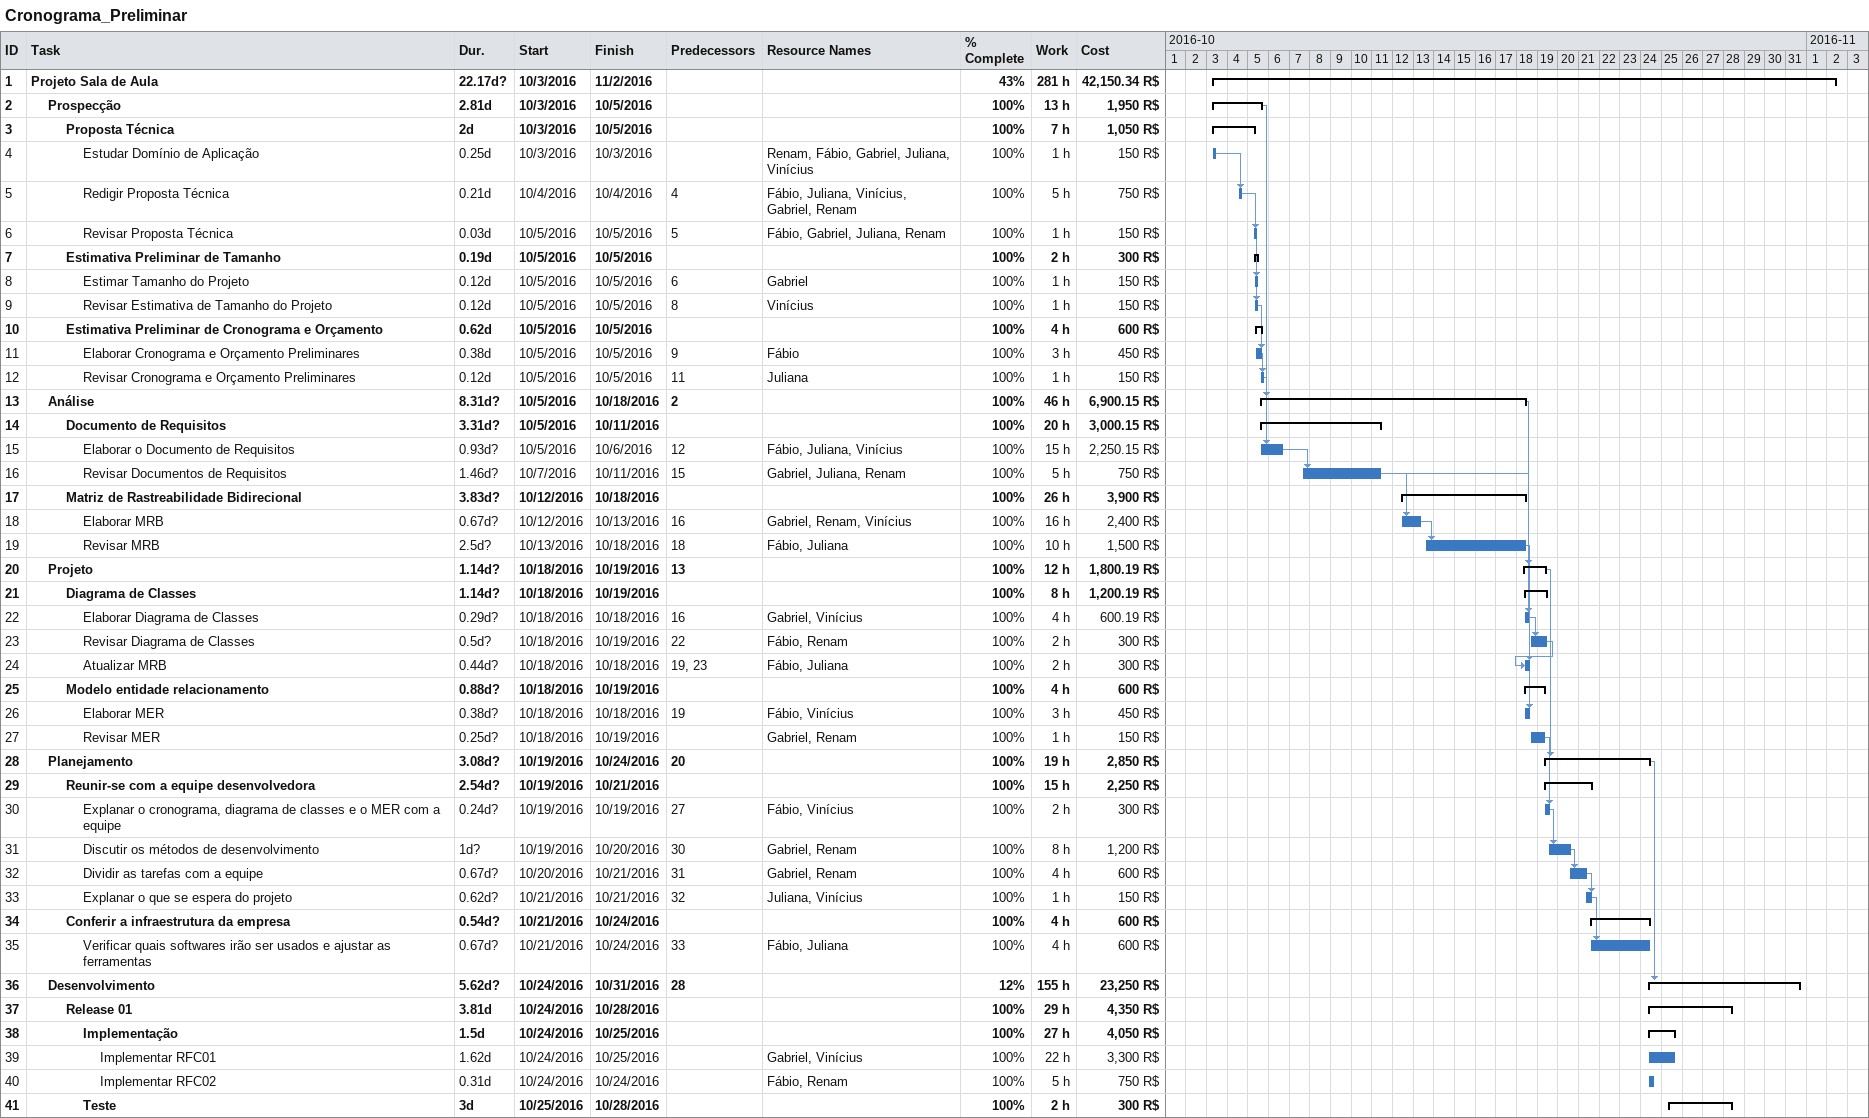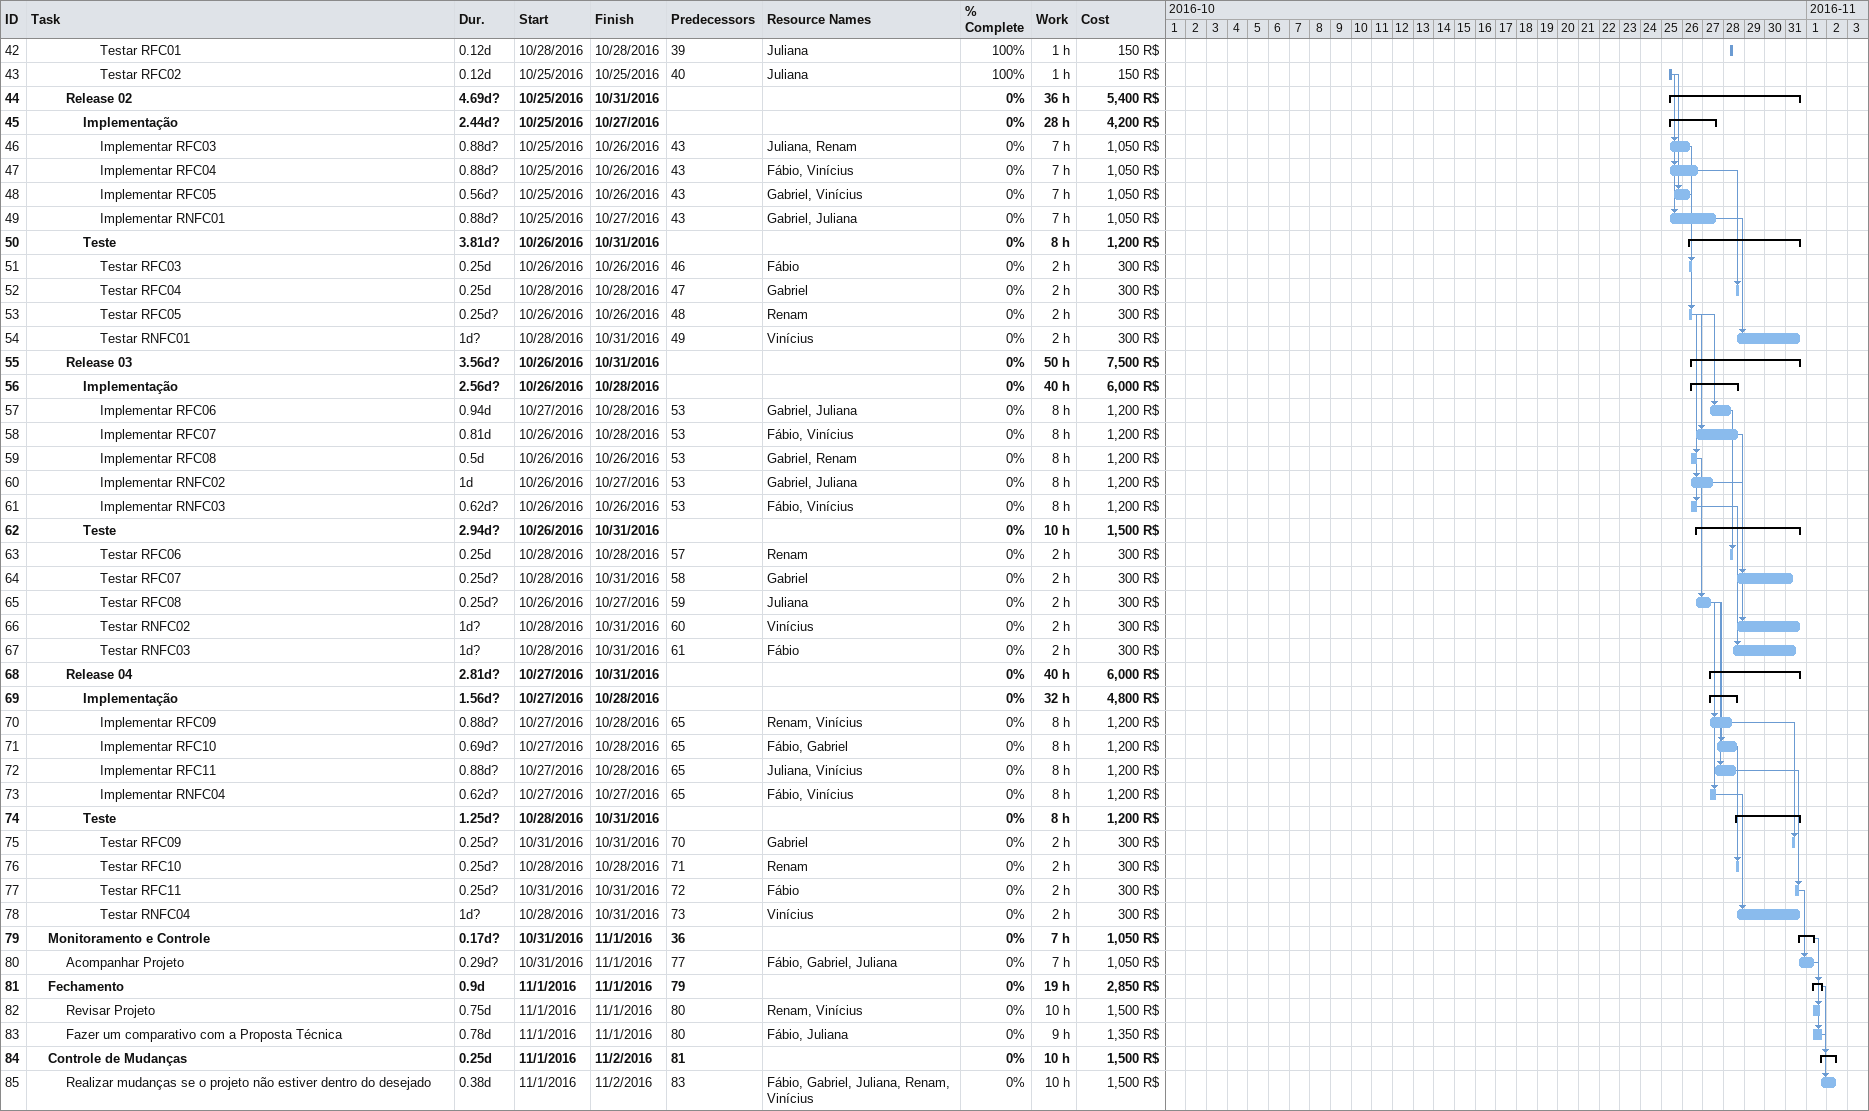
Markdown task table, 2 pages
Cronograma_Preliminar

| ID | Level | Task | Duration | Start | Finish | Predecessors | Resources | % complete | Work (h) | Cost (R$) |
|---|---|---|---|---|---|---|---|---|---|---|
| 1 | 1 | **Projeto Sala de Aula** | 22.17d? | 2016-10-03 | 2016-11-02 |  |  | 43 | 281 | 42150.34 |
| 2 | 2 | **Prospecção** | 2.81d | 2016-10-03 | 2016-10-05 |  |  | 100 | 13 | 1950 |
| 3 | 3 | **Proposta Técnica** | 2d | 2016-10-03 | 2016-10-05 |  |  | 100 | 7 | 1050 |
| 4 | 4 | Estudar Domínio de Aplicação | 0.25d | 2016-10-03 | 2016-10-03 |  | Renam, Fábio, Gabriel, Juliana, Vinícius | 100 | 1 | 150 |
| 5 | 4 | Redigir Proposta Técnica | 0.21d | 2016-10-04 | 2016-10-04 | 4 | Fábio, Juliana, Vinícius, Gabriel, Renam | 100 | 5 | 750 |
| 6 | 4 | Revisar Proposta Técnica | 0.03d | 2016-10-05 | 2016-10-05 | 5 | Fábio, Gabriel, Juliana, Renam | 100 | 1 | 150 |
| 7 | 3 | **Estimativa Preliminar de Tamanho** | 0.19d | 2016-10-05 | 2016-10-05 |  |  | 100 | 2 | 300 |
| 8 | 4 | Estimar Tamanho do Projeto | 0.12d | 2016-10-05 | 2016-10-05 | 6 | Gabriel | 100 | 1 | 150 |
| 9 | 4 | Revisar Estimativa de Tamanho do Projeto | 0.12d | 2016-10-05 | 2016-10-05 | 8 | Vinícius | 100 | 1 | 150 |
| 10 | 3 | **Estimativa Preliminar de Cronograma e Orçamento** | 0.62d | 2016-10-05 | 2016-10-05 |  |  | 100 | 4 | 600 |
| 11 | 4 | Elaborar Cronograma e Orçamento Preliminares | 0.38d | 2016-10-05 | 2016-10-05 | 9 | Fábio | 100 | 3 | 450 |
| 12 | 4 | Revisar Cronograma e Orçamento Preliminares | 0.12d | 2016-10-05 | 2016-10-05 | 11 | Juliana | 100 | 1 | 150 |
| 13 | 2 | **Análise** | 8.31d? | 2016-10-05 | 2016-10-18 | 2 |  | 100 | 46 | 6900.15 |
| 14 | 3 | **Documento de Requisitos** | 3.31d? | 2016-10-05 | 2016-10-11 |  |  | 100 | 20 | 3000.15 |
| 15 | 4 | Elaborar o Documento de Requisitos | 0.93d? | 2016-10-05 | 2016-10-06 | 12 | Fábio, Juliana, Vinícius | 100 | 15 | 2250.15 |
| 16 | 4 | Revisar Documentos de Requisitos | 1.46d? | 2016-10-07 | 2016-10-11 | 15 | Gabriel, Juliana, Renam | 100 | 5 | 750 |
| 17 | 3 | **Matriz de Rastreabilidade Bidirecional** | 3.83d? | 2016-10-12 | 2016-10-18 |  |  | 100 | 26 | 3900 |
| 18 | 4 | Elaborar MRB | 0.67d? | 2016-10-12 | 2016-10-13 | 16 | Gabriel, Renam, Vinícius | 100 | 16 | 2400 |
| 19 | 4 | Revisar MRB | 2.5d? | 2016-10-13 | 2016-10-18 | 18 | Fábio, Juliana | 100 | 10 | 1500 |
| 20 | 2 | **Projeto** | 1.14d? | 2016-10-18 | 2016-10-19 | 13 |  | 100 | 12 | 1800.19 |
| 21 | 3 | **Diagrama de Classes** | 1.14d? | 2016-10-18 | 2016-10-19 |  |  | 100 | 8 | 1200.19 |
| 22 | 4 | Elaborar Diagrama de Classes | 0.29d? | 2016-10-18 | 2016-10-18 | 16 | Gabriel, Vinícius | 100 | 4 | 600.19 |
| 23 | 4 | Revisar Diagrama de Classes | 0.5d? | 2016-10-18 | 2016-10-19 | 22 | Fábio, Renam | 100 | 2 | 300 |
| 24 | 4 | Atualizar MRB | 0.44d? | 2016-10-18 | 2016-10-18 | 19, 23 | Fábio, Juliana | 100 | 2 | 300 |
| 25 | 3 | **Modelo entidade relacionamento** | 0.88d? | 2016-10-18 | 2016-10-19 |  |  | 100 | 4 | 600 |
| 26 | 4 | Elaborar MER | 0.38d? | 2016-10-18 | 2016-10-18 | 19 | Fábio, Vinícius | 100 | 3 | 450 |
| 27 | 4 | Revisar MER | 0.25d? | 2016-10-18 | 2016-10-19 |  | Gabriel, Renam | 100 | 1 | 150 |
| 28 | 2 | **Planejamento** | 3.08d? | 2016-10-19 | 2016-10-24 | 20 |  | 100 | 19 | 2850 |
| 29 | 3 | **Reunir-se com a equipe desenvolvedora** | 2.54d? | 2016-10-19 | 2016-10-21 |  |  | 100 | 15 | 2250 |
| 30 | 4 | Explanar o cronograma, diagrama de classes e o MER com a equipe | 0.24d? | 2016-10-19 | 2016-10-19 | 27 | Fábio, Vinícius | 100 | 2 | 300 |
| 31 | 4 | Discutir os métodos de desenvolvimento | 1d? | 2016-10-19 | 2016-10-20 | 30 | Gabriel, Renam | 100 | 8 | 1200 |
| 32 | 4 | Dividir as tarefas com a equipe | 0.67d? | 2016-10-20 | 2016-10-21 | 31 | Gabriel, Renam | 100 | 4 | 600 |
| 33 | 4 | Explanar o que se espera do projeto | 0.62d? | 2016-10-21 | 2016-10-21 | 32 | Juliana, Vinícius | 100 | 1 | 150 |
| 34 | 3 | **Conferir a infraestrutura da empresa** | 0.54d? | 2016-10-21 | 2016-10-24 |  |  | 100 | 4 | 600 |
| 35 | 4 | Verificar quais softwares irão ser usados e ajustar as ferramentas | 0.67d? | 2016-10-21 | 2016-10-24 | 33 | Fábio, Juliana | 100 | 4 | 600 |
| 36 | 2 | **Desenvolvimento** | 5.62d? | 2016-10-24 | 2016-10-31 | 28 |  | 12 | 155 | 23250 |
| 37 | 3 | **Release 01** | 3.81d | 2016-10-24 | 2016-10-28 |  |  | 100 | 29 | 4350 |
| 38 | 4 | **Implementação** | 1.5d | 2016-10-24 | 2016-10-25 |  |  | 100 | 27 | 4050 |
| 39 | 5 | Implementar RFC01 | 1.62d | 2016-10-24 | 2016-10-25 |  | Gabriel, Vinícius | 100 | 22 | 3300 |
| 40 | 5 | Implementar RFC02 | 0.31d | 2016-10-24 | 2016-10-24 |  | Fábio, Renam | 100 | 5 | 750 |
| 41 | 4 | **Teste** | 3d | 2016-10-25 | 2016-10-28 |  |  | 100 | 2 | 300 |
| 42 | 5 | Testar RFC01 | 0.12d | 2016-10-28 | 2016-10-28 | 39 | Juliana | 100 | 1 | 150 |
| 43 | 5 | Testar RFC02 | 0.12d | 2016-10-25 | 2016-10-25 | 40 | Juliana | 100 | 1 | 150 |
| 44 | 3 | **Release 02** | 4.69d? | 2016-10-25 | 2016-10-31 |  |  | 0 | 36 | 5400 |
| 45 | 4 | **Implementação** | 2.44d? | 2016-10-25 | 2016-10-27 |  |  | 0 | 28 | 4200 |
| 46 | 5 | Implementar RFC03 | 0.88d? | 2016-10-25 | 2016-10-26 | 43 | Juliana, Renam | 0 | 7 | 1050 |
| 47 | 5 | Implementar RFC04 | 0.88d? | 2016-10-25 | 2016-10-26 | 43 | Fábio, Vinícius | 0 | 7 | 1050 |
| 48 | 5 | Implementar RFC05 | 0.56d? | 2016-10-25 | 2016-10-26 | 43 | Gabriel, Vinícius | 0 | 7 | 1050 |
| 49 | 5 | Implementar RNFC01 | 0.88d? | 2016-10-25 | 2016-10-27 | 43 | Gabriel, Juliana | 0 | 7 | 1050 |
| 50 | 4 | **Teste** | 3.81d? | 2016-10-26 | 2016-10-31 |  |  | 0 | 8 | 1200 |
| 51 | 5 | Testar RFC03 | 0.25d | 2016-10-26 | 2016-10-26 | 46 | Fábio | 0 | 2 | 300 |
| 52 | 5 | Testar RFC04 | 0.25d | 2016-10-28 | 2016-10-28 | 47 | Gabriel | 0 | 2 | 300 |
| 53 | 5 | Testar RFC05 | 0.25d? | 2016-10-26 | 2016-10-26 | 48 | Renam | 0 | 2 | 300 |
| 54 | 5 | Testar RNFC01 | 1d? | 2016-10-28 | 2016-10-31 | 49 | Vinícius | 0 | 2 | 300 |
| 55 | 3 | **Release 03** | 3.56d? | 2016-10-26 | 2016-10-31 |  |  | 0 | 50 | 7500 |
| 56 | 4 | **Implementação** | 2.56d? | 2016-10-26 | 2016-10-28 |  |  | 0 | 40 | 6000 |
| 57 | 5 | Implementar RFC06 | 0.94d | 2016-10-27 | 2016-10-28 | 53 | Gabriel, Juliana | 0 | 8 | 1200 |
| 58 | 5 | Implementar RFC07 | 0.81d | 2016-10-26 | 2016-10-28 | 53 | Fábio, Vinícius | 0 | 8 | 1200 |
| 59 | 5 | Implementar RFC08 | 0.5d | 2016-10-26 | 2016-10-26 | 53 | Gabriel, Renam | 0 | 8 | 1200 |
| 60 | 5 | Implementar RNFC02 | 1d | 2016-10-26 | 2016-10-27 | 53 | Gabriel, Juliana | 0 | 8 | 1200 |
| 61 | 5 | Implementar RNFC03 | 0.62d? | 2016-10-26 | 2016-10-26 | 53 | Fábio, Vinícius | 0 | 8 | 1200 |
| 62 | 4 | **Teste** | 2.94d? | 2016-10-26 | 2016-10-31 |  |  | 0 | 10 | 1500 |
| 63 | 5 | Testar RFC06 | 0.25d | 2016-10-28 | 2016-10-28 | 57 | Renam | 0 | 2 | 300 |
| 64 | 5 | Testar RFC07 | 0.25d? | 2016-10-28 | 2016-10-31 | 58 | Gabriel | 0 | 2 | 300 |
| 65 | 5 | Testar RFC08 | 0.25d? | 2016-10-26 | 2016-10-27 | 59 | Juliana | 0 | 2 | 300 |
| 66 | 5 | Testar RNFC02 | 1d? | 2016-10-28 | 2016-10-31 | 60 | Vinícius | 0 | 2 | 300 |
| 67 | 5 | Testar RNFC03 | 1d? | 2016-10-28 | 2016-10-31 | 61 | Fábio | 0 | 2 | 300 |
| 68 | 3 | **Release 04** | 2.81d? | 2016-10-27 | 2016-10-31 |  |  | 0 | 40 | 6000 |
| 69 | 4 | **Implementação** | 1.56d? | 2016-10-27 | 2016-10-28 |  |  | 0 | 32 | 4800 |
| 70 | 5 | Implementar RFC09 | 0.88d? | 2016-10-27 | 2016-10-28 | 65 | Renam, Vinícius | 0 | 8 | 1200 |
| 71 | 5 | Implementar RFC10 | 0.69d? | 2016-10-27 | 2016-10-28 | 65 | Fábio, Gabriel | 0 | 8 | 1200 |
| 72 | 5 | Implementar RFC11 | 0.88d? | 2016-10-27 | 2016-10-28 | 65 | Juliana, Vinícius | 0 | 8 | 1200 |
| 73 | 5 | Implementar RNFC04 | 0.62d? | 2016-10-27 | 2016-10-27 | 65 | Fábio, Vinícius | 0 | 8 | 1200 |
| 74 | 4 | **Teste** | 1.25d? | 2016-10-28 | 2016-10-31 |  |  | 0 | 8 | 1200 |
| 75 | 5 | Testar RFC09 | 0.25d? | 2016-10-31 | 2016-10-31 | 70 | Gabriel | 0 | 2 | 300 |
| 76 | 5 | Testar RFC10 | 0.25d? | 2016-10-28 | 2016-10-28 | 71 | Renam | 0 | 2 | 300 |
| 77 | 5 | Testar RFC11 | 0.25d? | 2016-10-31 | 2016-10-31 | 72 | Fábio | 0 | 2 | 300 |
| 78 | 5 | Testar RNFC04 | 1d? | 2016-10-28 | 2016-10-31 | 73 | Vinícius | 0 | 2 | 300 |
| 79 | 2 | **Monitoramento e Controle** | 0.17d? | 2016-10-31 | 2016-11-01 | 36 |  | 0 | 7 | 1050 |
| 80 | 3 | Acompanhar Projeto | 0.29d? | 2016-10-31 | 2016-11-01 | 77 | Fábio, Gabriel, Juliana | 0 | 7 | 1050 |
| 81 | 2 | **Fechamento** | 0.9d | 2016-11-01 | 2016-11-01 | 79 |  | 0 | 19 | 2850 |
| 82 | 3 | Revisar Projeto | 0.75d | 2016-11-01 | 2016-11-01 | 80 | Renam, Vinícius | 0 | 10 | 1500 |
| 83 | 3 | Fazer um comparativo com a Proposta Técnica | 0.78d | 2016-11-01 | 2016-11-01 | 80 | Fábio, Juliana | 0 | 9 | 1350 |
| 84 | 2 | **Controle de Mudanças** | 0.25d | 2016-11-01 | 2016-11-02 | 81 |  | 0 | 10 | 1500 |
| 85 | 3 | Realizar mudanças se o projeto não estiver dentro do desejado | 0.38d | 2016-11-01 | 2016-11-02 | 83 | Fábio, Gabriel, Juliana, Renam, Vinícius | 0 | 10 | 1500 |
